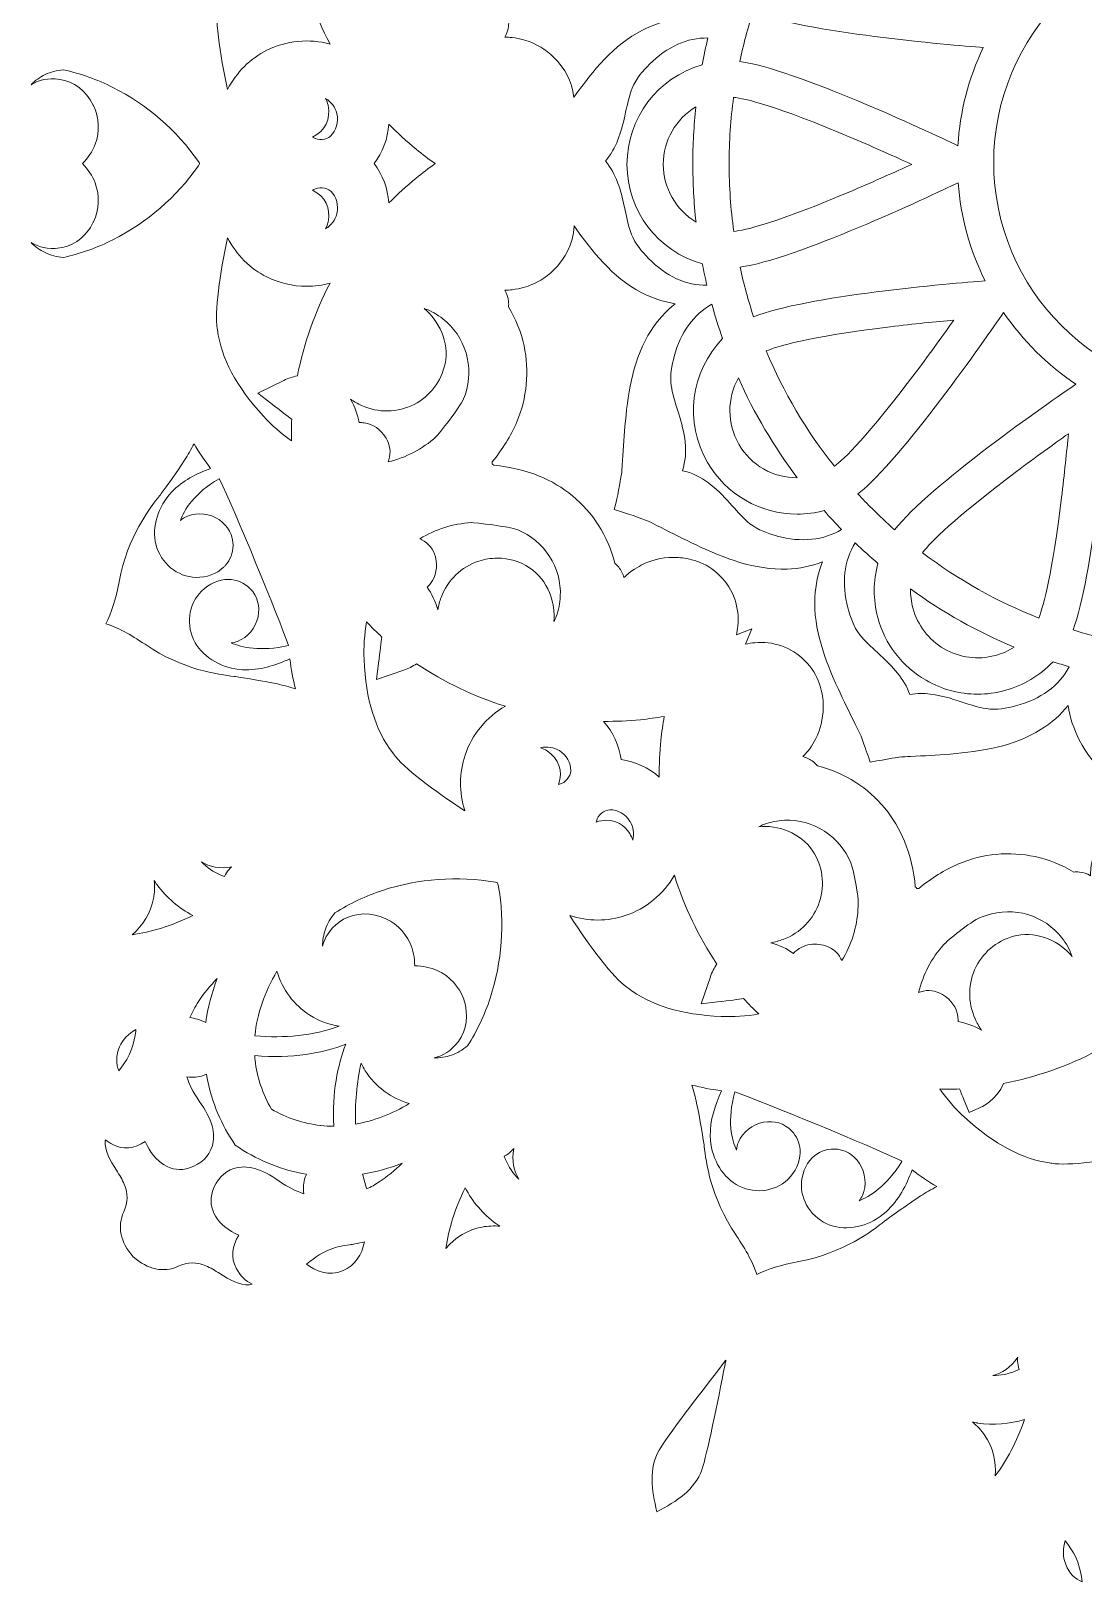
# Model space of a CAD drawing. Header units: millimetres. Extents: x -880 to 1612, y -870 to 417.
# Drawn here: x 443.9 to 646.7, y -184.9 to 113.9 of the extents above; entities that cross this region are included whole.
import ezdxf

# ---------------------------------------------------------------- set-up
doc = ezdxf.new("R2010")
doc.units = ezdxf.units.MM
doc.header["$MEASUREMENT"] = 0
doc.layers.add('Layer 6', color=7, linetype='Continuous')

msp = doc.modelspace()

# ---------------------------------------------------------------- linework, layer by layer
at = {"layer": 'Layer 6', "lineweight": 0}
for points, knots in [([(553.16, 157.96), (554.63, 160.23), (555.7, 162.71), (556.34, 165.35), (556.62, 165.58), (556.88, 165.84), (557.11, 166.12), (557.59, 166.71), (557.93, 167.4), (558.12, 168.13), (558.45, 167.8), (558.8, 167.49), (559.17, 167.19), (560.46, 166.17), (561.72, 165.55), (562.56, 165.21), (563.89, 164.67), (566.01, 164.07), (568.58, 164.24), (570.4, 164.35), (573.87, 164.95), (576.66, 167.81), (579.15, 170.3), (580.46, 173.99), (580.07, 177.41), (580.02, 178), (579.92, 178.59), (579.77, 179.17), (579.77, 179.17), (582.73, 178), (582.73, 178), (582.73, 178), (581.56, 180.96), (581.56, 180.96), (582.14, 180.81), (582.72, 180.71), (583.28, 180.67), (586.74, 180.28), (590.43, 181.58), (592.91, 184.06), (595.78, 186.86), (596.38, 190.31), (596.49, 192.11), (596.66, 194.71), (596.06, 196.85), (595.51, 198.19), (595.18, 199.02), (594.56, 200.28), (593.52, 201.58), (593.23, 201.94), (592.93, 202.29), (592.61, 202.61), (593.34, 202.8), (594.03, 203.14), (594.61, 203.62), (594.89, 203.85), (595.15, 204.11), (595.38, 204.39), (598.02, 205.03), (600.5, 206.1), (602.76, 207.57), (606.97, 210.27), (610.31, 214.32), (612.19, 218.96), (613.28, 221.71), (613.97, 224.65), (614.25, 227.69), (614.34, 227.8), (614.44, 227.91), (614.53, 228.01), (614.67, 228), (614.81, 227.99), (614.96, 227.99), (617.31, 226.03), (619.88, 224.44), (622.62, 223.25), (627.21, 221.31), (632.42, 220.82), (637.3, 221.88), (639.95, 222.44), (642.46, 223.44), (644.77, 224.85), (645.13, 224.81), (645.5, 224.81), (645.86, 224.85), (646.61, 224.93), (647.35, 225.17), (648, 225.56), (648, 225.09), (648.03, 224.62), (648.08, 224.15), (648.27, 222.52), (648.72, 221.19), (649.07, 220.36), (649.63, 219.04), (650.71, 217.11), (652.65, 215.41), (653.88, 214.32), (656.36, 212.54), (659.82, 212.26), (659.82, 212.26), (659.81, 212.25), (659.8, 212.24), (654.88, 208.82), (649.93, 204.89), (647, 199.37), (645.9, 197.29), (645.17, 195.08), (644.81, 192.77), (643.35, 194.61), (641.63, 196.17), (639.65, 197.44), (634.39, 200.82), (628.15, 201.81), (622.18, 202.38), (619.63, 202.62), (617.04, 202.78), (614.55, 202.94), (614.55, 202.94), (614.34, 202.95), (614.34, 202.95), (613.66, 202.99), (612.97, 203.04), (612.28, 203.08), (611.82, 203.17), (609.08, 203.69), (608.03, 203.87), (608.03, 203.87), (606.8, 204.08), (606.8, 204.08), (606.8, 204.08), (606.35, 202.91), (606.35, 202.91), (605.97, 201.91), (605.02, 199.28), (604.86, 198.84), (604.53, 198.19), (604.2, 197.54), (603.87, 196.89), (603.87, 196.89), (603.83, 196.82), (603.83, 196.82), (602.69, 194.59), (601.52, 192.29), (600.43, 189.97), (597.88, 184.55), (595.56, 178.67), (595.78, 172.42), (595.87, 170.08), (596.34, 167.79), (597.18, 165.61), (595, 166.47), (592.73, 166.97), (590.38, 167.08), (584.14, 167.37), (578.24, 165.11), (572.78, 162.62), (570.45, 161.55), (568.13, 160.4), (565.88, 159.28), (565.22, 158.95), (564.53, 158.61), (563.85, 158.27), (563.38, 158.1), (559.74, 156.76), (558.35, 156.36), (558.35, 156.36), (556.96, 155.96), (556.96, 155.96), (556.96, 155.96), (557.29, 154.55), (557.29, 154.55), (557.63, 153.14), (558.25, 149.3), (558.33, 148.81), (558.37, 148.06), (558.41, 147.3), (558.45, 146.56), (558.45, 146.56), (558.46, 146.24), (558.46, 146.24), (558.57, 144.1), (558.71, 141.45), (558.93, 138.9), (559.43, 132.93), (560.36, 126.68), (563.68, 121.38), (564.93, 119.4), (566.47, 117.65), (568.29, 116.18), (565.98, 115.84), (563.76, 115.13), (561.67, 114.05), (556.12, 111.19), (552.14, 106.28), (548.66, 101.39), (548.59, 101.3), (548.52, 101.2), (548.45, 101.1), (548.13, 104.45), (546.42, 106.85), (545.35, 108.05), (543.63, 110.02), (541.69, 111.1), (540.36, 111.67), (539.54, 112.01), (538.21, 112.46), (536.55, 112.65), (536.09, 112.7), (535.64, 112.73), (535.18, 112.74), (535.56, 113.39), (535.81, 114.11), (535.88, 114.86), (535.92, 115.23), (535.92, 115.6), (535.88, 115.96), (537.29, 118.27), (538.29, 120.78), (538.85, 123.42), (539.91, 128.31), (539.42, 133.53), (537.47, 138.14), (536.29, 140.86), (534.7, 143.42), (532.74, 145.78), (532.74, 145.92), (532.73, 146.06), (532.72, 146.2), (532.83, 146.29), (532.93, 146.39), (533.04, 146.48), (536.09, 146.76), (539.03, 147.46), (541.81, 148.55), (546.42, 150.42), (550.46, 153.76), (553.16, 157.96)], [0, 0, 0, 0, 1, 1, 1, 2, 2, 2, 3, 3, 3, 4, 4, 4, 5, 5, 5, 6, 6, 6, 7, 7, 7, 8, 8, 8, 9, 9, 9, 10, 10, 10, 11, 11, 11, 12, 12, 12, 13, 13, 13, 14, 14, 14, 15, 15, 15, 16, 16, 16, 17, 17, 17, 18, 18, 18, 19, 19, 19, 20, 20, 20, 21, 21, 21, 22, 22, 22, 23, 23, 23, 24, 24, 24, 25, 25, 25, 26, 26, 26, 27, 27, 27, 28, 28, 28, 29, 29, 29, 30, 30, 30, 31, 31, 31, 32, 32, 32, 33, 33, 33, 34, 34, 34, 35, 35, 35, 36, 36, 36, 37, 37, 37, 38, 38, 38, 39, 39, 39, 40, 40, 40, 41, 41, 41, 42, 42, 42, 43, 43, 43, 44, 44, 44, 45, 45, 45, 46, 46, 46, 47, 47, 47, 48, 48, 48, 49, 49, 49, 50, 50, 50, 51, 51, 51, 52, 52, 52, 53, 53, 53, 54, 54, 54, 55, 55, 55, 56, 56, 56, 57, 57, 57, 58, 58, 58, 59, 59, 59, 60, 60, 60, 61, 61, 61, 62, 62, 62, 63, 63, 63, 64, 64, 64, 65, 65, 65, 66, 66, 66, 67, 67, 67, 68, 68, 68, 69, 69, 69, 70, 70, 70, 71, 71, 71, 72, 72, 72, 73, 73, 73, 74, 74, 74, 75, 75, 75, 76, 76, 76, 77, 77, 77, 78, 78, 78, 79, 79, 79, 79]), ([(501.5, 111.38), (497.49, 112.49), (493.05, 112.07), (489.34, 110.19), (486.15, 108.64), (483.48, 105.96), (481.74, 102.65), (480.29, 109.46), (479.16, 116.92), (479.77, 120.18), (479.77, 120.18), (479.81, 120.39), (479.81, 120.39), (480.55, 125.94), (483.36, 131.22), (488.64, 137), (490.24, 138.76), (492.07, 140.36), (494.09, 141.76), (494.04, 140.37), (494.05, 138.98), (494.11, 137.62), (493.27, 137.02), (491.99, 136.03), (490.07, 134.51), (490.07, 134.51), (487.59, 132.54), (487.59, 132.54), (487.59, 132.54), (492.57, 130.11), (492.57, 130.11), (493.4, 129.7), (494.28, 129.42), (495.2, 129.27), (496.43, 122.98), (498.55, 116.98), (501.5, 111.38)], [0, 0, 0, 0, 1, 1, 1, 2, 2, 2, 3, 3, 3, 4, 4, 4, 5, 5, 5, 6, 6, 6, 7, 7, 7, 8, 8, 8, 9, 9, 9, 10, 10, 10, 11, 11, 11, 12, 12, 12, 12]), ([(629.35, 88.6), (629.35, 113.14), (649.31, 133.1), (673.85, 133.1), (698.39, 133.1), (718.35, 113.14), (718.35, 88.6), (718.35, 64.06), (698.39, 44.1), (673.85, 44.1), (649.31, 44.1), (629.35, 64.06), (629.35, 88.6)], [0, 0, 0, 0, 1, 1, 1, 2, 2, 2, 3, 3, 3, 4, 4, 4, 4]), ([(583.01, 117.62), (592.83, 113.61), (620.76, 111.23), (627.34, 110.71), (624.49, 104.75), (622.85, 98.4), (622.45, 91.78), (616.6, 94.58), (590.92, 106.64), (580.43, 108.02), (581.12, 111.24), (581.98, 114.46), (583.01, 117.62)], [0, 0, 0, 0, 1, 1, 1, 2, 2, 2, 3, 3, 3, 4, 4, 4, 4]), ([(574.29, 112.56), (573.88, 110.87), (573.5, 109.13), (573.17, 107.38), (564.62, 104.95), (558.7, 97.15), (558.7, 88.21), (558.7, 79.24), (564.64, 71.44), (573.22, 69.02), (573.49, 67.64), (573.78, 66.27), (574.1, 64.91), (570.13, 64.84), (566.25, 66.62), (562.84, 70.1), (561.63, 71.34), (560.29, 72.85), (559.58, 74.7), (559.01, 76.17), (558.67, 77.8), (558.33, 79.41), (558.28, 79.66), (558.23, 79.91), (558.18, 80.15), (557.52, 83.22), (556.63, 86.37), (554.57, 88.84), (556.65, 91.29), (557.58, 94.43), (558.27, 97.49), (558.27, 97.49), (558.44, 98.27), (558.44, 98.27), (558.79, 99.84), (559.15, 101.47), (559.73, 102.92), (560.46, 104.77), (561.81, 106.27), (563.04, 107.49), (566.47, 110.92), (570.34, 112.66), (574.29, 112.56)], [0, 0, 0, 0, 1, 1, 1, 2, 2, 2, 3, 3, 3, 4, 4, 4, 5, 5, 5, 6, 6, 6, 7, 7, 7, 8, 8, 8, 9, 9, 9, 10, 10, 10, 11, 11, 11, 12, 12, 12, 13, 13, 13, 14, 14, 14, 14]), ([(459.66, 73.68), (459.66, 73.68), (459.66, 73.68), (459.66, 73.68), (456.64, 72.15), (453.42, 71), (450.11, 70.26), (448.85, 70.37), (447.65, 70.69), (446.6, 71.2), (445.59, 71.68), (444.66, 72.35), (443.88, 73.14), (445.49, 72.24), (446.96, 71.79), (449.42, 72.11), (452.12, 72.46), (454.47, 74.27), (455.88, 77.08), (455.88, 77.08), (455.9, 77.14), (455.9, 77.14), (457.02, 79.47), (457.14, 82.2), (456.23, 84.64), (455.71, 86), (454.87, 87.26), (453.77, 88.35), (454.87, 89.44), (455.71, 90.71), (456.24, 92.09), (457.14, 94.5), (457.02, 97.23), (455.9, 99.58), (455.9, 99.58), (455.87, 99.63), (455.87, 99.63), (454.47, 102.43), (452.12, 104.24), (449.42, 104.59), (446.98, 104.91), (445.51, 104.47), (443.89, 103.56), (444.68, 104.36), (445.61, 105.03), (446.62, 105.51), (447.65, 106.01), (448.85, 106.33), (450.11, 106.44), (453.42, 105.7), (456.64, 104.55), (459.67, 103.02), (466.2, 99.73), (471.9, 94.79), (476.15, 88.75), (476.22, 88.61), (476.29, 88.48), (476.36, 88.35), (476.29, 88.22), (476.22, 88.09), (476.15, 87.95), (471.9, 81.91), (466.2, 76.98), (459.66, 73.68)], [0, 0, 0, 0, 1, 1, 1, 2, 2, 2, 3, 3, 3, 4, 4, 4, 5, 5, 5, 6, 6, 6, 7, 7, 7, 8, 8, 8, 9, 9, 9, 10, 10, 10, 11, 11, 11, 12, 12, 12, 13, 13, 13, 14, 14, 14, 15, 15, 15, 16, 16, 16, 17, 17, 17, 18, 18, 18, 19, 19, 19, 20, 20, 20, 21, 21, 21, 21]), ([(501.61, 93.67), (501.61, 93.67), (501.6, 93.67), (501.6, 93.67), (500.78, 92.89), (499.24, 92.76), (498.23, 93.4), (498.23, 93.4), (498.13, 93.46), (498.13, 93.46), (498.12, 93.47), (498.11, 93.47), (498.11, 93.47), (500.57, 94.67), (501.68, 96.89), (501.1, 99.6), (501, 100.07), (500.84, 100.51), (500.64, 100.93), (501.73, 100.23), (502.52, 99.19), (502.79, 98.03), (502.79, 98.03), (502.81, 97.97), (502.81, 97.97), (503.19, 96.44), (502.71, 94.71), (501.61, 93.67)], [0, 0, 0, 0, 1, 1, 1, 2, 2, 2, 3, 3, 3, 4, 4, 4, 5, 5, 5, 6, 6, 6, 7, 7, 7, 8, 8, 8, 9, 9, 9, 9]), ([(572, 77.1), (568.12, 79.42), (565.7, 83.61), (565.7, 88.21), (565.7, 92.79), (568.11, 96.97), (571.97, 99.29), (571.58, 95.67), (571.38, 92), (571.38, 88.35), (571.38, 84.6), (571.59, 80.83), (572, 77.1)], [0, 0, 0, 0, 1, 1, 1, 2, 2, 2, 3, 3, 3, 4, 4, 4, 4]), ([(579.24, 101.12), (581.36, 100.92), (587.17, 99.63), (602.25, 93.22), (606.46, 91.42), (610.48, 89.62), (613.55, 88.21), (610.48, 86.8), (606.46, 84.99), (602.25, 83.2), (587.25, 76.82), (581.42, 75.51), (579.27, 75.3), (578.68, 79.6), (578.38, 83.98), (578.38, 88.35), (578.38, 92.61), (578.67, 96.9), (579.24, 101.12)], [0, 0, 0, 0, 1, 1, 1, 2, 2, 2, 3, 3, 3, 4, 4, 4, 5, 5, 5, 6, 6, 6, 6]), ([(521.75, 88.35), (520.49, 87.46), (519.25, 86.52), (518.07, 85.55), (516.24, 84.06), (514.48, 82.46), (512.82, 80.78), (512.62, 83.54), (511.65, 86.19), (509.99, 88.35), (511.64, 90.52), (512.62, 93.16), (512.82, 95.93), (514.48, 94.24), (516.24, 92.64), (518.07, 91.14), (519.25, 90.18), (520.49, 89.24), (521.75, 88.35)], [0, 0, 0, 0, 1, 1, 1, 2, 2, 2, 3, 3, 3, 4, 4, 4, 5, 5, 5, 6, 6, 6, 6]), ([(502.8, 78.71), (502.8, 78.71), (502.78, 78.64), (502.78, 78.64), (502.52, 77.5), (501.74, 76.48), (500.64, 75.78), (500.84, 76.19), (501, 76.63), (501.1, 77.1), (501.68, 79.81), (500.57, 82.03), (498.11, 83.23), (498.12, 83.24), (498.14, 83.25), (498.16, 83.26), (498.16, 83.26), (498.27, 83.32), (498.27, 83.32), (499.25, 83.94), (500.78, 83.8), (501.62, 83.02), (502.72, 81.99), (503.19, 80.26), (502.8, 78.71)], [0, 0, 0, 0, 1, 1, 1, 2, 2, 2, 3, 3, 3, 4, 4, 4, 5, 5, 5, 6, 6, 6, 7, 7, 7, 8, 8, 8, 8]), ([(580.49, 68.4), (591.05, 69.83), (616.77, 81.91), (622.5, 84.66), (623, 78.04), (624.75, 71.7), (627.7, 65.76), (621.41, 65.28), (592.92, 62.87), (583.1, 58.81), (582.06, 61.96), (581.19, 65.18), (580.49, 68.4)], [0, 0, 0, 0, 1, 1, 1, 2, 2, 2, 3, 3, 3, 4, 4, 4, 4]), ([(637.31, -45.18), (632.43, -44.12), (627.2, -44.61), (622.59, -46.57), (619.87, -47.74), (617.31, -49.33), (614.96, -51.29), (614.81, -51.29), (614.67, -51.3), (614.53, -51.31), (614.44, -51.21), (614.34, -51.1), (614.25, -50.99), (613.97, -47.95), (613.28, -45), (612.18, -42.23), (610.31, -37.61), (606.97, -33.58), (602.77, -30.87), (600.5, -29.4), (598.02, -28.34), (595.39, -27.69), (595.15, -27.41), (594.89, -27.15), (594.61, -26.92), (594.02, -26.44), (593.33, -26.1), (592.61, -25.91), (592.93, -25.58), (593.24, -25.23), (593.54, -24.86), (594.56, -23.57), (595.18, -22.31), (595.52, -21.47), (596.06, -20.14), (596.66, -18.02), (596.49, -15.45), (596.39, -13.63), (595.78, -10.17), (592.93, -7.38), (590.44, -4.88), (586.75, -3.58), (583.3, -3.96), (582.72, -4.01), (582.14, -4.11), (581.56, -4.26), (581.56, -4.26), (582.73, -1.3), (582.73, -1.3), (582.73, -1.3), (579.77, -2.47), (579.77, -2.47), (579.92, -1.89), (580.02, -1.31), (580.07, -0.75), (580.46, 2.71), (579.15, 6.4), (576.68, 8.87), (573.87, 11.75), (570.42, 12.35), (568.63, 12.45), (566.02, 12.63), (563.88, 12.02), (562.54, 11.48), (561.72, 11.15), (560.46, 10.53), (559.15, 9.49), (558.79, 9.2), (558.45, 8.9), (558.12, 8.58), (557.93, 9.31), (557.59, 9.99), (557.11, 10.58), (556.88, 10.86), (556.62, 11.12), (556.34, 11.35), (555.7, 13.99), (554.63, 16.47), (553.17, 18.73), (550.46, 22.93), (546.42, 26.28), (541.78, 28.16), (539.02, 29.25), (536.08, 29.94), (533.04, 30.22), (532.93, 30.31), (532.83, 30.41), (532.72, 30.5), (532.73, 30.64), (532.74, 30.78), (532.75, 30.92), (534.7, 33.28), (536.3, 35.85), (537.48, 38.59), (539.43, 43.18), (539.91, 48.39), (538.86, 53.27), (538.29, 55.91), (537.29, 58.42), (535.88, 60.74), (535.92, 61.1), (535.92, 61.46), (535.88, 61.82), (535.81, 62.58), (535.56, 63.31), (535.18, 63.96), (535.64, 63.97), (536.11, 64), (536.58, 64.05), (538.21, 64.24), (539.54, 64.69), (540.38, 65.04), (541.7, 65.6), (543.63, 66.68), (545.32, 68.62), (546.49, 69.92), (548.4, 72.63), (548.5, 76.39), (548.51, 76.37), (548.52, 76.36), (548.53, 76.35), (551.95, 71.43), (555.88, 66.48), (561.41, 63.55), (563.48, 62.46), (565.69, 61.72), (568, 61.36), (566.17, 59.9), (564.6, 58.18), (563.33, 56.2), (559.96, 50.94), (558.96, 44.7), (558.4, 38.73), (558.15, 36.19), (557.99, 33.61), (557.84, 31.12), (557.84, 31.12), (557.83, 31.03), (557.83, 31.03), (557.78, 30.3), (557.74, 29.56), (557.69, 28.82), (557.61, 28.33), (556.95, 24.51), (556.6, 23.11), (556.6, 23.11), (556.25, 21.7), (556.25, 21.7), (556.25, 21.7), (557.64, 21.28), (557.64, 21.28), (559.02, 20.87), (562.66, 19.49), (563.12, 19.31), (563.76, 18.99), (564.39, 18.67), (565.01, 18.35), (565.01, 18.35), (565.14, 18.28), (565.14, 18.28), (567.37, 17.14), (569.68, 15.97), (572, 14.87), (577.43, 12.33), (583.31, 10), (589.55, 10.23), (591.9, 10.32), (594.18, 10.78), (596.37, 11.63), (595.5, 9.45), (595.01, 7.17), (594.9, 4.83), (594.6, -1.41), (596.87, -7.32), (599.36, -12.77), (600.42, -15.1), (601.58, -17.43), (602.69, -19.68), (603.02, -20.34), (603.36, -21.02), (603.7, -21.7), (603.85, -22.14), (604.77, -24.77), (605.14, -25.77), (605.14, -25.77), (605.58, -26.95), (605.58, -26.95), (605.58, -26.95), (606.81, -26.75), (606.81, -26.75), (607.86, -26.58), (610.62, -26.09), (611.08, -26), (611.84, -25.96), (612.59, -25.92), (613.34, -25.89), (615.84, -25.76), (618.42, -25.62), (620.98, -25.41), (626.95, -24.9), (633.2, -23.97), (638.5, -20.65), (640.49, -19.41), (642.23, -17.86), (643.7, -16.04), (644.04, -18.36), (644.75, -20.57), (645.83, -22.66), (648.69, -28.21), (653.61, -32.19), (658.49, -35.67), (658.52, -35.69), (658.54, -35.71), (658.57, -35.73), (655.78, -36.27), (653.76, -37.73), (652.68, -38.68), (650.72, -40.4), (649.63, -42.34), (649.07, -43.67), (648.72, -44.49), (648.27, -45.82), (648.08, -47.48), (648.03, -47.94), (648, -48.4), (647.99, -48.85), (647.35, -48.47), (646.62, -48.23), (645.86, -48.15), (645.5, -48.11), (645.13, -48.11), (644.77, -48.15), (642.46, -46.74), (639.95, -45.74), (637.31, -45.18)], [0, 0, 0, 0, 1, 1, 1, 2, 2, 2, 3, 3, 3, 4, 4, 4, 5, 5, 5, 6, 6, 6, 7, 7, 7, 8, 8, 8, 9, 9, 9, 10, 10, 10, 11, 11, 11, 12, 12, 12, 13, 13, 13, 14, 14, 14, 15, 15, 15, 16, 16, 16, 17, 17, 17, 18, 18, 18, 19, 19, 19, 20, 20, 20, 21, 21, 21, 22, 22, 22, 23, 23, 23, 24, 24, 24, 25, 25, 25, 26, 26, 26, 27, 27, 27, 28, 28, 28, 29, 29, 29, 30, 30, 30, 31, 31, 31, 32, 32, 32, 33, 33, 33, 34, 34, 34, 35, 35, 35, 36, 36, 36, 37, 37, 37, 38, 38, 38, 39, 39, 39, 40, 40, 40, 41, 41, 41, 42, 42, 42, 43, 43, 43, 44, 44, 44, 45, 45, 45, 46, 46, 46, 47, 47, 47, 48, 48, 48, 49, 49, 49, 50, 50, 50, 51, 51, 51, 52, 52, 52, 53, 53, 53, 54, 54, 54, 55, 55, 55, 56, 56, 56, 57, 57, 57, 58, 58, 58, 59, 59, 59, 60, 60, 60, 61, 61, 61, 62, 62, 62, 63, 63, 63, 64, 64, 64, 65, 65, 65, 66, 66, 66, 67, 67, 67, 68, 68, 68, 69, 69, 69, 70, 70, 70, 71, 71, 71, 72, 72, 72, 73, 73, 73, 74, 74, 74, 75, 75, 75, 76, 76, 76, 77, 77, 77, 78, 78, 78, 78]), ([(495.2, 47.43), (494.28, 47.28), (493.39, 46.99), (492.57, 46.59), (492.57, 46.59), (487.58, 44.15), (487.58, 44.15), (487.58, 44.15), (490.08, 42.18), (490.08, 42.18), (492, 40.67), (493.28, 39.68), (494.11, 39.09), (494.05, 37.73), (494.04, 36.34), (494.09, 34.94), (492.08, 36.34), (490.24, 37.94), (488.64, 39.7), (483.36, 45.48), (480.55, 50.77), (479.8, 56.37), (479.8, 56.37), (479.77, 56.55), (479.77, 56.55), (479.19, 59.63), (480.26, 67.11), (481.73, 74.08), (483.46, 70.75), (486.13, 68.07), (489.31, 66.52), (491.65, 65.34), (494.3, 64.72), (496.98, 64.72), (498.53, 64.72), (500.04, 64.92), (501.5, 65.32), (498.55, 59.72), (496.43, 53.72), (495.2, 47.43)], [0, 0, 0, 0, 1, 1, 1, 2, 2, 2, 3, 3, 3, 4, 4, 4, 5, 5, 5, 6, 6, 6, 7, 7, 7, 8, 8, 8, 9, 9, 9, 10, 10, 10, 11, 11, 11, 12, 12, 12, 13, 13, 13, 13]), ([(507.21, 38.46), (507.16, 38.46), (507.12, 38.46), (507.07, 38.46), (506.81, 39.97), (506.26, 41.48), (505.43, 42.96), (506.1, 42.5), (506.82, 42.1), (507.57, 41.76), (510.74, 40.28), (514.53, 40.35), (517.7, 41.95), (520.77, 43.54), (522.94, 46.39), (523.65, 49.76), (524.53, 53.93), (522.4, 58.2), (519.62, 60.41), (519.97, 60.31), (520.3, 60.19), (520.62, 60.05), (521.86, 59.47), (522.99, 58.72), (523.99, 57.81), (525.97, 56.01), (527.37, 53.55), (527.94, 50.9), (528.52, 48.27), (528.26, 45.47), (527.23, 43.02), (526.53, 41.41), (522.42, 36.19), (521.88, 35.68), (519.31, 33.37), (516.1, 31.7), (512.68, 30.86), (512.73, 30.99), (512.78, 31.12), (512.82, 31.25), (513.25, 32.7), (513.06, 34.18), (512.3, 35.45), (512.3, 35.45), (512.27, 35.49), (512.27, 35.49), (511.23, 37.17), (509.8, 38.15), (508.04, 38.4), (507.77, 38.44), (507.49, 38.46), (507.21, 38.46)], [0, 0, 0, 0, 1, 1, 1, 2, 2, 2, 3, 3, 3, 4, 4, 4, 5, 5, 5, 6, 6, 6, 7, 7, 7, 8, 8, 8, 9, 9, 9, 10, 10, 10, 11, 11, 11, 12, 12, 12, 13, 13, 13, 14, 14, 14, 15, 15, 15, 16, 16, 16, 17, 17, 17, 17]), ([(568.67, 40.16), (568.67, 40.16), (568.43, 40.91), (568.43, 40.91), (567.94, 42.45), (567.44, 44.03), (567.21, 45.59), (566.93, 47.55), (567.35, 49.53), (567.8, 51.2), (569.06, 55.9), (571.56, 59.35), (575.05, 61.24), (575.66, 59.03), (576.36, 56.81), (577.13, 54.63), (570.95, 48.24), (569.72, 38.53), (574.19, 30.79), (577.74, 24.64), (584.37, 20.82), (591.49, 20.82), (593.24, 20.82), (594.98, 21.05), (596.66, 21.5), (597.76, 20.27), (598.89, 19.05), (600.04, 17.87), (596.66, 15.77), (592.3, 15.31), (587.64, 16.59), (587.64, 16.59), (587.52, 16.62), (587.52, 16.62), (585.85, 17.09), (583.94, 17.73), (582.4, 18.97), (581.17, 19.96), (580.06, 21.2), (578.98, 22.4), (578.98, 22.4), (578.46, 22.99), (578.46, 22.99), (575.96, 25.77), (573.13, 28.41), (569.37, 29.18), (570.62, 32.81), (569.78, 36.59), (568.67, 40.16)], [0, 0, 0, 0, 1, 1, 1, 2, 2, 2, 3, 3, 3, 4, 4, 4, 5, 5, 5, 6, 6, 6, 7, 7, 7, 8, 8, 8, 9, 9, 9, 10, 10, 10, 11, 11, 11, 12, 12, 12, 13, 13, 13, 14, 14, 14, 15, 15, 15, 16, 16, 16, 16]), ([(598.65, 30.03), (593.26, 36.83), (588.85, 44.29), (585.54, 52.25), (587.49, 53.14), (593.19, 54.92), (609.4, 56.9), (613.94, 57.45), (618.33, 57.9), (621.69, 58.21), (619.74, 55.46), (617.16, 51.88), (614.41, 48.22), (604.94, 35.63), (600.52, 31.43), (598.65, 30.03)], [0, 0, 0, 0, 1, 1, 1, 2, 2, 2, 3, 3, 3, 4, 4, 4, 5, 5, 5, 5]), ([(610.24, 17.81), (608.76, 19.12), (607.31, 20.49), (605.91, 21.88), (605.01, 22.78), (604.1, 23.73), (603.2, 24.71), (611.72, 31.48), (627.79, 54.62), (631.26, 59.67), (634.96, 54.26), (639.72, 49.52), (645.17, 45.85), (640.04, 42.33), (616.99, 26.31), (610.24, 17.81)], [0, 0, 0, 0, 1, 1, 1, 2, 2, 2, 3, 3, 3, 4, 4, 4, 5, 5, 5, 5]), ([(580.16, 47.06), (583.2, 40.26), (587.01, 33.81), (591.51, 27.82), (586.89, 27.78), (582.61, 30.21), (580.25, 34.29), (577.95, 38.27), (577.96, 43.11), (580.16, 47.06)], [0, 0, 0, 0, 1, 1, 1, 2, 2, 2, 3, 3, 3, 3]), ([(651.29, 42.31), (657.24, 39.4), (663.58, 37.69), (670.2, 37.23), (667.47, 31.53), (655.98, 7.04), (654.11, -3.88), (650.91, -3.25), (647.74, -2.46), (644.64, -1.51), (648.52, 8.92), (650.82, 36.21), (651.29, 42.31)], [0, 0, 0, 0, 1, 1, 1, 2, 2, 2, 3, 3, 3, 4, 4, 4, 4]), ([(615.65, 13.38), (617.22, 15.44), (621.6, 19.88), (633.75, 29.02), (637.41, 31.77), (640.99, 34.35), (643.74, 36.31), (643.42, 32.95), (642.98, 28.56), (642.42, 24.01), (640.64, 9.37), (639.02, 3.3), (638.04, 0.79), (630.05, 3.93), (622.52, 8.16), (615.65, 13.38)], [0, 0, 0, 0, 1, 1, 1, 2, 2, 2, 3, 3, 3, 4, 4, 4, 5, 5, 5, 5]), ([(491.34, -11.91), (491.34, -11.91), (491.34, -11.91), (491.34, -11.91), (488.75, -11.33), (483.51, -10.52), (483.27, -10.48), (483.27, -10.48), (483, -10.45), (483, -10.45), (480.04, -10.09), (473.13, -9.25), (465.85, -4.27), (462.98, -2.32), (460.5, -1.01), (458.32, -0.32), (459.38, 1.71), (460.19, 4.34), (460.84, 7.8), (462.48, 16.48), (466.78, 21.96), (468.62, 24.31), (468.62, 24.31), (468.8, 24.55), (468.8, 24.55), (468.84, 24.6), (472.04, 28.97), (473.48, 31.23), (474.12, 32.25), (474.72, 33.29), (475.28, 34.36), (476.22, 32.76), (477.3, 31.18), (478.49, 29.63), (475.75, 28.6), (473.1, 27.29), (470.97, 25.06), (468.31, 22.28), (467.13, 18.33), (467.94, 15), (468.82, 11.38), (472.07, 8.7), (475.66, 8.63), (477.71, 8.58), (479.65, 9.29), (480.99, 10.58), (481.13, 10.71), (481.25, 10.84), (481.37, 10.97), (482.28, 12.02), (482.77, 13.31), (482.8, 14.75), (482.83, 16.73), (481.87, 18.53), (480.17, 19.7), (478.35, 20.95), (476, 21.23), (474.02, 20.43), (473.48, 20.21), (473.04, 19.93), (472.68, 19.6), (473.38, 21.55), (475.25, 24.82), (480.13, 27.63), (480.16, 27.6), (480.19, 27.56), (480.22, 27.53), (483.16, 21.44), (491.53, 1.09), (493.49, -4.51), (488.07, -5.74), (484.4, -4.83), (482.47, -4.01), (482.85, -3.97), (483.25, -3.87), (483.65, -3.71), (485.64, -2.93), (487.16, -1.11), (487.61, 1.05), (488.04, 3.07), (487.49, 5.04), (486.11, 6.45), (484.97, 7.61), (483.53, 8.22), (481.93, 8.23), (480.07, 8.24), (478.17, 7.42), (476.72, 5.98), (474.17, 3.45), (473.66, -0.73), (475.5, -3.96), (477.21, -6.94), (480.79, -8.98), (484.63, -9.17), (487.91, -9.33), (490.89, -8.33), (493.75, -7.09), (493.99, -9.08), (494.35, -11.01), (494.83, -12.85), (493.68, -12.49), (492.51, -12.17), (491.34, -11.91)], [0, 0, 0, 0, 1, 1, 1, 2, 2, 2, 3, 3, 3, 4, 4, 4, 5, 5, 5, 6, 6, 6, 7, 7, 7, 8, 8, 8, 9, 9, 9, 10, 10, 10, 11, 11, 11, 12, 12, 12, 13, 13, 13, 14, 14, 14, 15, 15, 15, 16, 16, 16, 17, 17, 17, 18, 18, 18, 19, 19, 19, 20, 20, 20, 21, 21, 21, 22, 22, 22, 23, 23, 23, 24, 24, 24, 25, 25, 25, 26, 26, 26, 27, 27, 27, 28, 28, 28, 29, 29, 29, 30, 30, 30, 31, 31, 31, 32, 32, 32, 33, 33, 33, 34, 34, 34, 34]), ([(539.93, 10.47), (538.07, 11.68), (535.91, 12.33), (533.7, 12.33), (532.5, 12.33), (531.32, 12.14), (530.16, 11.77), (526.81, 10.67), (524.1, 8.05), (522.91, 4.77), (522.61, 3.99), (522.39, 3.2), (522.23, 2.39), (521.78, 4.03), (521.1, 5.48), (520.21, 6.73), (520.45, 6.96), (520.66, 7.2), (520.86, 7.46), (521.93, 8.89), (522.24, 10.59), (521.79, 12.52), (521.79, 12.52), (521.78, 12.58), (521.78, 12.58), (521.42, 14), (520.5, 15.18), (519.18, 15.89), (519.06, 15.96), (518.93, 16.02), (518.8, 16.08), (521.81, 17.9), (525.25, 18.99), (528.68, 19.17), (529.42, 19.2), (536.02, 18.42), (537.65, 17.78), (540.14, 16.77), (542.32, 14.95), (543.78, 12.67), (545.25, 10.41), (545.98, 7.69), (545.85, 4.99), (545.8, 3.66), (545.53, 2.34), (545.07, 1.08), (544.94, 0.75), (544.79, 0.42), (544.61, 0.1), (545, 3.62), (543.49, 8.14), (539.93, 10.47)], [0, 0, 0, 0, 1, 1, 1, 2, 2, 2, 3, 3, 3, 4, 4, 4, 5, 5, 5, 6, 6, 6, 7, 7, 7, 8, 8, 8, 9, 9, 9, 10, 10, 10, 11, 11, 11, 12, 12, 12, 13, 13, 13, 14, 14, 14, 15, 15, 15, 16, 16, 16, 17, 17, 17, 17]), ([(602.67, 15.28), (604.08, 13.93), (605.55, 12.6), (607.05, 11.33), (606.11, 7.94), (606.1, 4.35), (607.02, 0.91), (608.4, -4.23), (611.7, -8.53), (616.31, -11.2), (619.35, -12.95), (622.79, -13.88), (626.26, -13.88), (628, -13.88), (629.75, -13.64), (631.45, -13.19), (635.05, -12.22), (638.26, -10.31), (640.78, -7.63), (641.82, -7.97), (642.85, -8.29), (643.88, -8.59), (642.01, -12.23), (638.38, -14.89), (633.55, -16.13), (631.87, -16.57), (629.89, -16.97), (627.93, -16.66), (626.37, -16.42), (624.79, -15.9), (623.26, -15.4), (623.26, -15.4), (622.51, -15.15), (622.51, -15.15), (620.2, -14.4), (617.76, -13.75), (615.31, -13.75), (614.6, -13.75), (613.89, -13.8), (613.18, -13.93), (612.1, -10.9), (609.85, -8.52), (607.54, -6.4), (607.54, -6.4), (606.96, -5.86), (606.96, -5.86), (605.77, -4.78), (604.54, -3.66), (603.56, -2.42), (602.34, -0.86), (601.71, 1.06), (601.26, 2.73), (600, 7.47), (600.5, 11.88), (602.67, 15.28)], [0, 0, 0, 0, 1, 1, 1, 2, 2, 2, 3, 3, 3, 4, 4, 4, 5, 5, 5, 6, 6, 6, 7, 7, 7, 8, 8, 8, 9, 9, 9, 10, 10, 10, 11, 11, 11, 12, 12, 12, 13, 13, 13, 14, 14, 14, 15, 15, 15, 16, 16, 16, 17, 17, 17, 18, 18, 18, 18]), ([(633.28, -4.83), (632.17, -5.54), (630.95, -6.08), (629.64, -6.43), (626.3, -7.32), (622.81, -6.86), (619.81, -5.13), (616.82, -3.41), (614.68, -0.61), (613.78, 2.73), (613.46, 3.93), (613.31, 5.16), (613.34, 6.39), (619.55, 1.89), (626.25, -1.87), (633.28, -4.83)], [0, 0, 0, 0, 1, 1, 1, 2, 2, 2, 3, 3, 3, 4, 4, 4, 5, 5, 5, 5]), ([(508.05, -7.17), (507.94, -4.8), (508.11, -2.37), (508.54, 0.05), (509.49, -0.98), (510.48, -1.96), (511.5, -2.88), (511.33, -3.88), (511.12, -5.48), (510.83, -7.91), (510.83, -7.91), (510.46, -11.07), (510.46, -11.07), (510.46, -11.07), (515.7, -9.27), (515.7, -9.27), (516.58, -8.97), (517.4, -8.54), (518.16, -8), (523.48, -11.58), (529.22, -14.33), (535.27, -16.2), (531.65, -18.25), (528.8, -21.69), (527.51, -25.63), (526.35, -28.99), (526.35, -32.77), (527.47, -36.34), (521.63, -32.55), (515.55, -28.08), (513.7, -25.36), (513.7, -25.36), (513.56, -25.17), (513.56, -25.17), (510.16, -20.72), (508.41, -15), (508.05, -7.17)], [0, 0, 0, 0, 1, 1, 1, 2, 2, 2, 3, 3, 3, 4, 4, 4, 5, 5, 5, 6, 6, 6, 7, 7, 7, 8, 8, 8, 9, 9, 9, 10, 10, 10, 11, 11, 11, 12, 12, 12, 12]), ([(557.55, -26.48), (557.19, -23.78), (556.01, -21.22), (554.19, -19.12), (556.56, -19.14), (558.94, -19.03), (561.29, -18.79), (562.81, -18.64), (564.35, -18.43), (565.87, -18.16), (565.61, -19.69), (565.4, -21.22), (565.24, -22.75), (565, -25.09), (564.89, -27.47), (564.91, -29.84), (562.81, -28.02), (560.25, -26.84), (557.55, -26.48)], [0, 0, 0, 0, 1, 1, 1, 2, 2, 2, 3, 3, 3, 4, 4, 4, 5, 5, 5, 6, 6, 6, 6]), ([(545.67, -31.22), (545.67, -31.22), (545.55, -31.25), (545.55, -31.25), (545.54, -31.25), (545.53, -31.26), (545.52, -31.26), (546.39, -28.69), (545.6, -26.29), (543.31, -24.81), (543.31, -24.81), (543.31, -24.81), (543.31, -24.81), (542.91, -24.55), (542.49, -24.34), (542.05, -24.2), (543.32, -23.92), (544.62, -24.1), (545.61, -24.72), (545.61, -24.72), (545.67, -24.75), (545.67, -24.75), (547.03, -25.57), (547.91, -27.13), (547.86, -28.65), (547.83, -29.78), (546.84, -30.96), (545.67, -31.22)], [0, 0, 0, 0, 1, 1, 1, 2, 2, 2, 3, 3, 3, 4, 4, 4, 5, 5, 5, 6, 6, 6, 7, 7, 7, 8, 8, 8, 9, 9, 9, 9]), ([(559.83, -41.98), (559.69, -41.54), (559.48, -41.12), (559.22, -40.72), (559.22, -40.72), (559.22, -40.72), (559.22, -40.72), (558.15, -39.07), (556.57, -38.17), (554.77, -38.17), (554.11, -38.17), (553.45, -38.28), (552.77, -38.51), (552.78, -38.49), (552.78, -38.47), (552.79, -38.45), (552.79, -38.45), (552.82, -38.33), (552.82, -38.33), (553.08, -37.19), (554.26, -36.2), (555.41, -36.17), (556.91, -36.12), (558.46, -37), (559.28, -38.38), (559.28, -38.38), (559.32, -38.44), (559.32, -38.44), (559.94, -39.43), (560.12, -40.71), (559.83, -41.98)], [0, 0, 0, 0, 1, 1, 1, 2, 2, 2, 3, 3, 3, 4, 4, 4, 5, 5, 5, 6, 6, 6, 7, 7, 7, 8, 8, 8, 9, 9, 9, 10, 10, 10, 10]), ([(594.5, -44.1), (592.17, -40.54), (587.65, -39.03), (584.12, -39.42), (584.44, -39.25), (584.76, -39.1), (585.08, -38.98), (586.37, -38.5), (587.7, -38.23), (589.04, -38.18), (591.72, -38.05), (594.45, -38.79), (596.73, -40.27), (598.99, -41.72), (600.79, -43.88), (601.8, -46.35), (602.39, -47.85), (603.08, -51.93), (603.18, -52.79), (603.24, -53.77), (603.25, -54.57), (603.2, -55.31), (603.02, -58.77), (601.94, -62.22), (600.11, -65.22), (600.05, -65.1), (599.99, -64.97), (599.93, -64.85), (599.21, -63.53), (598.03, -62.61), (596.59, -62.25), (596.59, -62.25), (596.54, -62.24), (596.54, -62.24), (595.98, -62.11), (595.43, -62.04), (594.91, -62.04), (593.64, -62.04), (592.5, -62.42), (591.49, -63.18), (591.23, -63.37), (590.99, -63.58), (590.77, -63.82), (589.51, -62.93), (588.06, -62.25), (586.42, -61.8), (587.23, -61.65), (588.02, -61.42), (588.79, -61.13), (592.08, -59.93), (594.71, -57.21), (595.81, -53.84), (596.87, -50.54), (596.39, -46.99), (594.5, -44.1)], [0, 0, 0, 0, 1, 1, 1, 2, 2, 2, 3, 3, 3, 4, 4, 4, 5, 5, 5, 6, 6, 6, 7, 7, 7, 8, 8, 8, 9, 9, 9, 10, 10, 10, 11, 11, 11, 12, 12, 12, 13, 13, 13, 14, 14, 14, 15, 15, 15, 16, 16, 16, 17, 17, 17, 18, 18, 18, 18]), ([(482.6, -47.12), (482.41, -47.28), (482.24, -47.45), (482.07, -47.63), (481.69, -48.04), (481.37, -48.49), (481.13, -48.98), (480.9, -48.91), (480.68, -48.82), (480.45, -48.73), (479.05, -48.15), (477.76, -47.27), (476.72, -46.19), (478.24, -47.13), (480.26, -47.6), (482.6, -47.12)], [0, 0, 0, 0, 1, 1, 1, 2, 2, 2, 3, 3, 3, 4, 4, 4, 5, 5, 5, 5]), ([(463.34, -60.23), (465.46, -58.47), (466.97, -56.01), (467.47, -53.27), (467.69, -52.12), (467.74, -50.96), (467.62, -49.8), (467.79, -50.07), (467.96, -50.33), (468.14, -50.58), (468.14, -50.58), (468.17, -50.62), (468.17, -50.62), (470, -53.1), (472.36, -55.11), (475.06, -56.52), (470.9, -58.52), (467.02, -59.74), (463.34, -60.23)], [0, 0, 0, 0, 1, 1, 1, 2, 2, 2, 3, 3, 3, 4, 4, 4, 5, 5, 5, 6, 6, 6, 6]), ([(532.34, -72.44), (532.34, -72.44), (532.34, -72.44), (532.34, -72.44), (531.28, -75.66), (529.82, -78.75), (528, -81.61), (527.04, -82.42), (525.96, -83.05), (524.86, -83.43), (523.8, -83.8), (522.68, -83.99), (521.56, -83.98), (523.34, -83.48), (524.7, -82.76), (526.21, -80.79), (527.87, -78.63), (528.25, -75.69), (527.26, -72.71), (527.26, -72.71), (527.24, -72.65), (527.24, -72.65), (526.37, -70.21), (524.53, -68.2), (522.16, -67.12), (520.84, -66.53), (519.36, -66.22), (517.8, -66.23), (517.81, -64.68), (517.5, -63.19), (516.9, -61.85), (515.83, -59.5), (513.82, -57.66), (511.37, -56.79), (511.37, -56.79), (511.31, -56.77), (511.31, -56.77), (508.34, -55.78), (505.4, -56.16), (503.24, -57.82), (501.29, -59.32), (500.57, -60.67), (500.05, -62.46), (500.05, -61.34), (500.24, -60.21), (500.61, -59.15), (500.98, -58.07), (501.61, -56.99), (502.42, -56.03), (505.29, -54.21), (508.37, -52.75), (511.6, -51.69), (518.54, -49.4), (526.06, -48.86), (533.35, -50.12), (533.49, -50.17), (533.63, -50.22), (533.77, -50.26), (533.82, -50.4), (533.86, -50.54), (533.91, -50.69), (535.18, -57.97), (534.63, -65.49), (532.34, -72.44)], [0, 0, 0, 0, 1, 1, 1, 2, 2, 2, 3, 3, 3, 4, 4, 4, 5, 5, 5, 6, 6, 6, 7, 7, 7, 8, 8, 8, 9, 9, 9, 10, 10, 10, 11, 11, 11, 12, 12, 12, 13, 13, 13, 14, 14, 14, 15, 15, 15, 16, 16, 16, 17, 17, 17, 18, 18, 18, 19, 19, 19, 20, 20, 20, 21, 21, 21, 21]), ([(558.84, -70.46), (558.84, -70.46), (558.67, -70.33), (558.67, -70.33), (556.09, -68.57), (551.55, -62.52), (547.66, -56.55), (549.43, -57.11), (551.27, -57.4), (553.09, -57.4), (554.93, -57.4), (556.72, -57.11), (558.37, -56.54), (562.33, -55.24), (565.77, -52.39), (567.83, -48.76), (569.71, -54.81), (572.46, -60.55), (576.03, -65.87), (575.49, -66.63), (575.06, -67.45), (574.76, -68.33), (574.76, -68.33), (572.96, -73.56), (572.96, -73.56), (572.96, -73.56), (576.12, -73.19), (576.12, -73.19), (578.55, -72.91), (580.15, -72.7), (581.16, -72.53), (582.07, -73.55), (583.05, -74.54), (584.08, -75.49), (581.66, -75.92), (579.23, -76.09), (576.86, -75.98), (569.03, -75.62), (563.31, -73.87), (558.84, -70.46)], [0, 0, 0, 0, 1, 1, 1, 2, 2, 2, 3, 3, 3, 4, 4, 4, 5, 5, 5, 6, 6, 6, 7, 7, 7, 8, 8, 8, 9, 9, 9, 10, 10, 10, 11, 11, 11, 12, 12, 12, 13, 13, 13, 13]), ([(625.79, -76.45), (626.13, -77.2), (626.53, -77.92), (626.99, -78.61), (625.52, -77.77), (624.01, -77.22), (622.49, -76.96), (622.5, -76.64), (622.48, -76.31), (622.44, -75.99), (622.18, -74.23), (621.19, -72.79), (619.47, -71.72), (618.22, -70.97), (616.73, -70.79), (615.29, -71.21), (615.15, -71.25), (615.02, -71.3), (614.89, -71.35), (615.73, -67.93), (617.4, -64.72), (619.72, -62.14), (620.28, -61.52), (624.69, -57.75), (626.93, -56.86), (629.55, -55.81), (632.4, -55.54), (634.96, -56.1), (637.59, -56.66), (640.04, -58.07), (641.86, -60.06), (642.76, -61.04), (643.5, -62.16), (644.07, -63.39), (644.22, -63.71), (644.34, -64.05), (644.44, -64.4), (642.22, -61.64), (637.96, -59.51), (633.8, -60.38), (630.42, -61.09), (627.56, -63.27), (625.96, -66.37), (624.38, -69.51), (624.31, -73.28), (625.79, -76.45)], [0, 0, 0, 0, 1, 1, 1, 2, 2, 2, 3, 3, 3, 4, 4, 4, 5, 5, 5, 6, 6, 6, 7, 7, 7, 8, 8, 8, 9, 9, 9, 10, 10, 10, 11, 11, 11, 12, 12, 12, 13, 13, 13, 14, 14, 14, 15, 15, 15, 15]), ([(479.76, -68.65), (478.69, -71.45), (477.94, -74.32), (477.54, -77.16), (476.51, -76.61), (475.41, -76.34), (474.5, -76.18), (474.94, -75.12), (475.5, -74.09), (476.15, -73.09), (477.17, -71.55), (478.37, -70.08), (479.76, -68.65)], [0, 0, 0, 0, 1, 1, 1, 2, 2, 2, 3, 3, 3, 4, 4, 4, 4]), ([(491.27, -67.28), (492.26, -70.75), (494.53, -73.8), (497.59, -75.74), (499.31, -76.84), (501.24, -77.55), (503.25, -77.86), (498.19, -79.65), (492.7, -80.25), (487.02, -79.68), (487.41, -75.54), (488.87, -71.25), (491.27, -67.28)], [0, 0, 0, 0, 1, 1, 1, 2, 2, 2, 3, 3, 3, 4, 4, 4, 4]), ([(460.93, -81.83), (461.58, -80.37), (462.69, -79.23), (464.1, -78.51), (464.08, -78.61), (464.07, -78.71), (464.05, -78.81), (463.72, -80.94), (463.35, -83.33), (460.8, -86.47), (460.31, -85.11), (460.18, -83.51), (460.93, -81.83)], [0, 0, 0, 0, 1, 1, 1, 2, 2, 2, 3, 3, 3, 4, 4, 4, 4]), ([(502.22, -97.11), (501.35, -97.12), (500.48, -97.08), (499.63, -96.98), (499.63, -96.98), (499.61, -96.97), (499.61, -96.97), (496.37, -96.62), (493.13, -95.54), (490.2, -93.83), (488.49, -90.9), (487.41, -87.65), (487.05, -84.38), (487.02, -84.09), (486.99, -83.79), (486.97, -83.49), (494.21, -84.22), (500.1, -83.01), (504.52, -81.33), (502.98, -85.39), (501.84, -90.68), (502.22, -97.11)], [0, 0, 0, 0, 1, 1, 1, 2, 2, 2, 3, 3, 3, 4, 4, 4, 5, 5, 5, 6, 6, 6, 7, 7, 7, 7]), ([(640.58, -104.26), (640.58, -104.26), (640.34, -104.22), (640.34, -104.22), (634.79, -103.48), (629.51, -100.67), (623.73, -95.39), (621.97, -93.79), (620.37, -91.96), (618.97, -89.94), (620.25, -89.99), (621.53, -89.99), (622.78, -89.94), (623.04, -90.61), (623.39, -91.49), (623.85, -92.59), (623.85, -92.59), (624.62, -94.47), (624.62, -94.47), (624.62, -94.47), (626.48, -93.67), (626.48, -93.67), (626.87, -93.51), (630.05, -92.06), (631.22, -88.88), (637.59, -87.65), (643.68, -85.52), (649.35, -82.53), (648.25, -86.54), (648.66, -90.99), (650.54, -94.69), (652.1, -97.89), (654.78, -100.57), (658.11, -102.3), (651.14, -103.77), (643.66, -104.84), (640.58, -104.26)], [0, 0, 0, 0, 1, 1, 1, 2, 2, 2, 3, 3, 3, 4, 4, 4, 5, 5, 5, 6, 6, 6, 7, 7, 7, 8, 8, 8, 9, 9, 9, 10, 10, 10, 11, 11, 11, 12, 12, 12, 12]), ([(506.4, -96.73), (506.26, -92.8), (506.61, -88.85), (507.47, -84.98), (507.71, -85.48), (507.99, -85.96), (508.28, -86.43), (510.22, -89.49), (513.27, -91.76), (516.76, -92.76), (513.44, -94.76), (509.89, -96.11), (506.4, -96.73)], [0, 0, 0, 0, 1, 1, 1, 2, 2, 2, 3, 3, 3, 4, 4, 4, 4]), ([(480.28, -125.52), (479.33, -124.94), (478.44, -124.38), (477.57, -124.02), (475.76, -123.25), (474.11, -123.28), (472.23, -124.12), (469.34, -125.4), (466.43, -124.78), (463.57, -122.28), (461.07, -119.43), (460.46, -116.51), (461.74, -113.62), (462.57, -111.74), (462.61, -110.1), (461.84, -108.28), (461.47, -107.42), (460.92, -106.52), (460.33, -105.57), (459.18, -103.7), (457.98, -101.76), (458.19, -99.97), (458.2, -99.9), (458.21, -99.82), (458.22, -99.75), (458.63, -100.08), (459.1, -100.39), (459.62, -100.66), (461.57, -101.69), (463.83, -101.46), (465.88, -100.08), (467.66, -104.21), (471.05, -106.29), (474.39, -105.16), (474.39, -105.16), (474.43, -105.15), (474.43, -105.15), (476.68, -104.37), (478.14, -102.99), (478.76, -101.05), (479.55, -98.55), (478.77, -95.77), (476.3, -92.3), (475.09, -90.63), (474.36, -88.97), (473.91, -87.6), (475.02, -87.77), (476.11, -87.68), (477.06, -87.34), (477.27, -87.27), (477.47, -87.18), (477.66, -87.08), (478.41, -91.62), (480.14, -96.06), (482.73, -100), (482.73, -100), (483.24, -100.79), (483.24, -100.79), (483.24, -100.79), (484.03, -101.31), (484.03, -101.31), (487.99, -103.89), (492.43, -105.63), (496.95, -106.37), (496.85, -106.57), (496.77, -106.77), (496.69, -106.97), (496.35, -107.93), (496.27, -109.01), (496.43, -110.13), (495.06, -109.67), (493.4, -108.93), (491.72, -107.73), (488.25, -105.26), (485.48, -104.48), (482.98, -105.28), (481.04, -105.9), (479.66, -107.37), (478.87, -109.65), (477.75, -112.98), (479.81, -116.36), (483.93, -118.14), (482.55, -120.18), (482.34, -122.46), (483.39, -124.45), (484.18, -125.94), (485.21, -126.98), (486.47, -127.56), (486.28, -127.61), (486.09, -127.64), (485.88, -127.67), (484.1, -127.87), (482.16, -126.68), (480.28, -125.52)], [0, 0, 0, 0, 1, 1, 1, 2, 2, 2, 3, 3, 3, 4, 4, 4, 5, 5, 5, 6, 6, 6, 7, 7, 7, 8, 8, 8, 9, 9, 9, 10, 10, 10, 11, 11, 11, 12, 12, 12, 13, 13, 13, 14, 14, 14, 15, 15, 15, 16, 16, 16, 17, 17, 17, 18, 18, 18, 19, 19, 19, 20, 20, 20, 21, 21, 21, 22, 22, 22, 23, 23, 23, 24, 24, 24, 25, 25, 25, 26, 26, 26, 27, 27, 27, 28, 28, 28, 29, 29, 29, 30, 30, 30, 31, 31, 31, 31]), ([(615.26, -110.56), (615.26, -110.56), (615.26, -110.56), (615.26, -110.56), (613.02, -111.99), (608.74, -115.11), (608.54, -115.26), (608.54, -115.26), (608.33, -115.43), (608.33, -115.43), (605.99, -117.26), (600.5, -121.56), (591.83, -123.19), (588.37, -123.84), (585.75, -124.66), (583.71, -125.71), (583.02, -123.53), (581.71, -121.05), (579.76, -118.19), (579.76, -118.19), (579.71, -118.12), (579.71, -118.12), (574.77, -110.86), (573.94, -103.97), (573.58, -101.02), (573.58, -101.02), (573.54, -100.71), (573.54, -100.71), (573.51, -100.49), (572.7, -95.28), (572.12, -92.68), (571.86, -91.51), (571.55, -90.35), (571.18, -89.2), (573.03, -89.68), (574.95, -90.04), (576.93, -90.28), (575.68, -93.03), (574.67, -95.9), (574.74, -99.07), (574.83, -102.92), (576.78, -106.55), (579.71, -108.33), (582.89, -110.26), (587.09, -109.86), (589.68, -107.38), (591.16, -105.96), (592.03, -104.08), (592.07, -102.23), (592.07, -102.04), (592.07, -101.86), (592.06, -101.68), (591.96, -100.3), (591.39, -99.04), (590.4, -98), (589.02, -96.58), (587.07, -95.98), (585.03, -96.36), (582.87, -96.76), (581.01, -98.23), (580.17, -100.19), (579.95, -100.72), (579.83, -101.24), (579.81, -101.73), (578.92, -99.82), (577.91, -96.12), (579.47, -90.53), (579.48, -90.53), (579.5, -90.53), (579.51, -90.53), (584.97, -92.45), (605.62, -100.95), (611.56, -103.81), (611.6, -103.84), (611.64, -103.88), (611.68, -103.91), (608.68, -108.72), (605.39, -110.7), (603.43, -111.5), (603.67, -111.2), (603.88, -110.85), (604.06, -110.45), (604.91, -108.5), (604.69, -106.13), (603.49, -104.29), (602.36, -102.55), (600.58, -101.54), (598.61, -101.53), (596.98, -101.52), (595.53, -102.1), (594.39, -103.22), (593.07, -104.53), (592.31, -106.45), (592.3, -108.5), (592.29, -112.1), (594.88, -115.41), (598.47, -116.39), (601.78, -117.29), (605.76, -116.2), (608.61, -113.62), (611.09, -111.37), (612.49, -108.49), (613.65, -105.53), (615.2, -106.73), (616.78, -107.81), (618.4, -108.75), (617.32, -109.31), (616.28, -109.91), (615.26, -110.56)], [0, 0, 0, 0, 1, 1, 1, 2, 2, 2, 3, 3, 3, 4, 4, 4, 5, 5, 5, 6, 6, 6, 7, 7, 7, 8, 8, 8, 9, 9, 9, 10, 10, 10, 11, 11, 11, 12, 12, 12, 13, 13, 13, 14, 14, 14, 15, 15, 15, 16, 16, 16, 17, 17, 17, 18, 18, 18, 19, 19, 19, 20, 20, 20, 21, 21, 21, 22, 22, 22, 23, 23, 23, 24, 24, 24, 25, 25, 25, 26, 26, 26, 27, 27, 27, 28, 28, 28, 29, 29, 29, 30, 30, 30, 31, 31, 31, 32, 32, 32, 33, 33, 33, 34, 34, 34, 35, 35, 35, 36, 36, 36, 36]), ([(535.29, -103.53), (535.2, -103.33), (535.12, -103.12), (535.05, -102.9), (535.54, -102.66), (535.99, -102.34), (536.4, -101.96), (536.58, -101.79), (536.75, -101.62), (536.91, -101.43), (536.43, -103.76), (536.9, -105.78), (537.84, -107.3), (536.75, -106.25), (535.87, -104.95), (535.29, -103.53)], [0, 0, 0, 0, 1, 1, 1, 2, 2, 2, 3, 3, 3, 4, 4, 4, 5, 5, 5, 5]), ([(510.95, -107.87), (510.17, -108.38), (509.37, -108.83), (508.56, -109.22), (508.26, -108.27), (507.99, -107.31), (507.75, -106.35), (510.31, -105.93), (512.88, -105.23), (515.39, -104.27), (513.96, -105.66), (512.49, -106.86), (510.95, -107.87)], [0, 0, 0, 0, 1, 1, 1, 2, 2, 2, 3, 3, 3, 4, 4, 4, 4]), ([(530.78, -116.55), (528.04, -117.06), (525.57, -118.57), (523.81, -120.68), (524.3, -116.99), (525.52, -113.12), (527.52, -108.97), (528.93, -111.68), (530.94, -114.04), (533.42, -115.87), (533.42, -115.87), (533.46, -115.9), (533.46, -115.9), (533.71, -116.07), (533.96, -116.24), (534.22, -116.41), (533.08, -116.29), (531.92, -116.34), (530.78, -116.55)], [0, 0, 0, 0, 1, 1, 1, 2, 2, 2, 3, 3, 3, 4, 4, 4, 5, 5, 5, 6, 6, 6, 6]), ([(504.02, -124.93), (501.21, -126.19), (498.61, -124.95), (496.96, -123.73), (500.4, -120.72), (502.96, -120.33), (505.22, -119.98), (505.61, -119.92), (505.97, -119.87), (506.29, -119.81), (506.9, -119.69), (507.5, -119.55), (508.1, -119.4), (507.69, -121.92), (506.23, -123.94), (504.02, -124.93)], [0, 0, 0, 0, 1, 1, 1, 2, 2, 2, 3, 3, 3, 4, 4, 4, 5, 5, 5, 5]), ([(577.6, -143.01), (576.15, -150.35), (574.15, -160.4), (573.12, -163.32), (571.76, -167.18), (568.29, -169.41), (564.45, -171.43), (563.45, -167.19), (562.87, -163.12), (564.88, -159.57), (566.41, -156.87), (572.68, -148.77), (577.26, -142.85), (577.43, -142.63), (577.6, -142.42), (577.77, -142.2), (577.71, -142.47), (577.66, -142.74), (577.6, -143.01)], [0, 0, 0, 0, 1, 1, 1, 2, 2, 2, 3, 3, 3, 4, 4, 4, 5, 5, 5, 6, 6, 6, 6]), ([(633.98, -141.64), (633.96, -141.88), (633.95, -142.13), (633.96, -142.37), (633.98, -142.93), (634.08, -143.48), (634.26, -143.99), (634.04, -144.1), (633.82, -144.2), (633.6, -144.29), (632.2, -144.88), (630.67, -145.17), (629.16, -145.14), (630.9, -144.73), (632.67, -143.63), (633.98, -141.64)], [0, 0, 0, 0, 1, 1, 1, 2, 2, 2, 3, 3, 3, 4, 4, 4, 5, 5, 5, 5]), ([(629.63, -164.52), (629.89, -161.78), (629.21, -158.98), (627.63, -156.69), (626.98, -155.72), (626.18, -154.86), (625.28, -154.13), (625.59, -154.2), (625.89, -154.26), (626.2, -154.31), (626.2, -154.31), (626.25, -154.32), (626.25, -154.32), (629.3, -154.77), (632.39, -154.53), (635.29, -153.62), (633.76, -157.97), (631.89, -161.58), (629.63, -164.52)], [0, 0, 0, 0, 1, 1, 1, 2, 2, 2, 3, 3, 3, 4, 4, 4, 5, 5, 5, 6, 6, 6, 6]), ([(643.22, -181.58), (642.65, -180.07), (642.63, -178.48), (643.13, -176.97), (643.17, -177.03), (643.22, -177.09), (643.27, -177.16), (644.55, -178.91), (645.98, -180.87), (646.39, -184.94), (645.09, -184.32), (643.88, -183.29), (643.22, -181.58)], [0, 0, 0, 0, 1, 1, 1, 2, 2, 2, 3, 3, 3, 4, 4, 4, 4])]:
    msp.add_open_spline(points, degree=3, knots=knots, dxfattribs=at)

doc.saveas('drawing.dxf')
